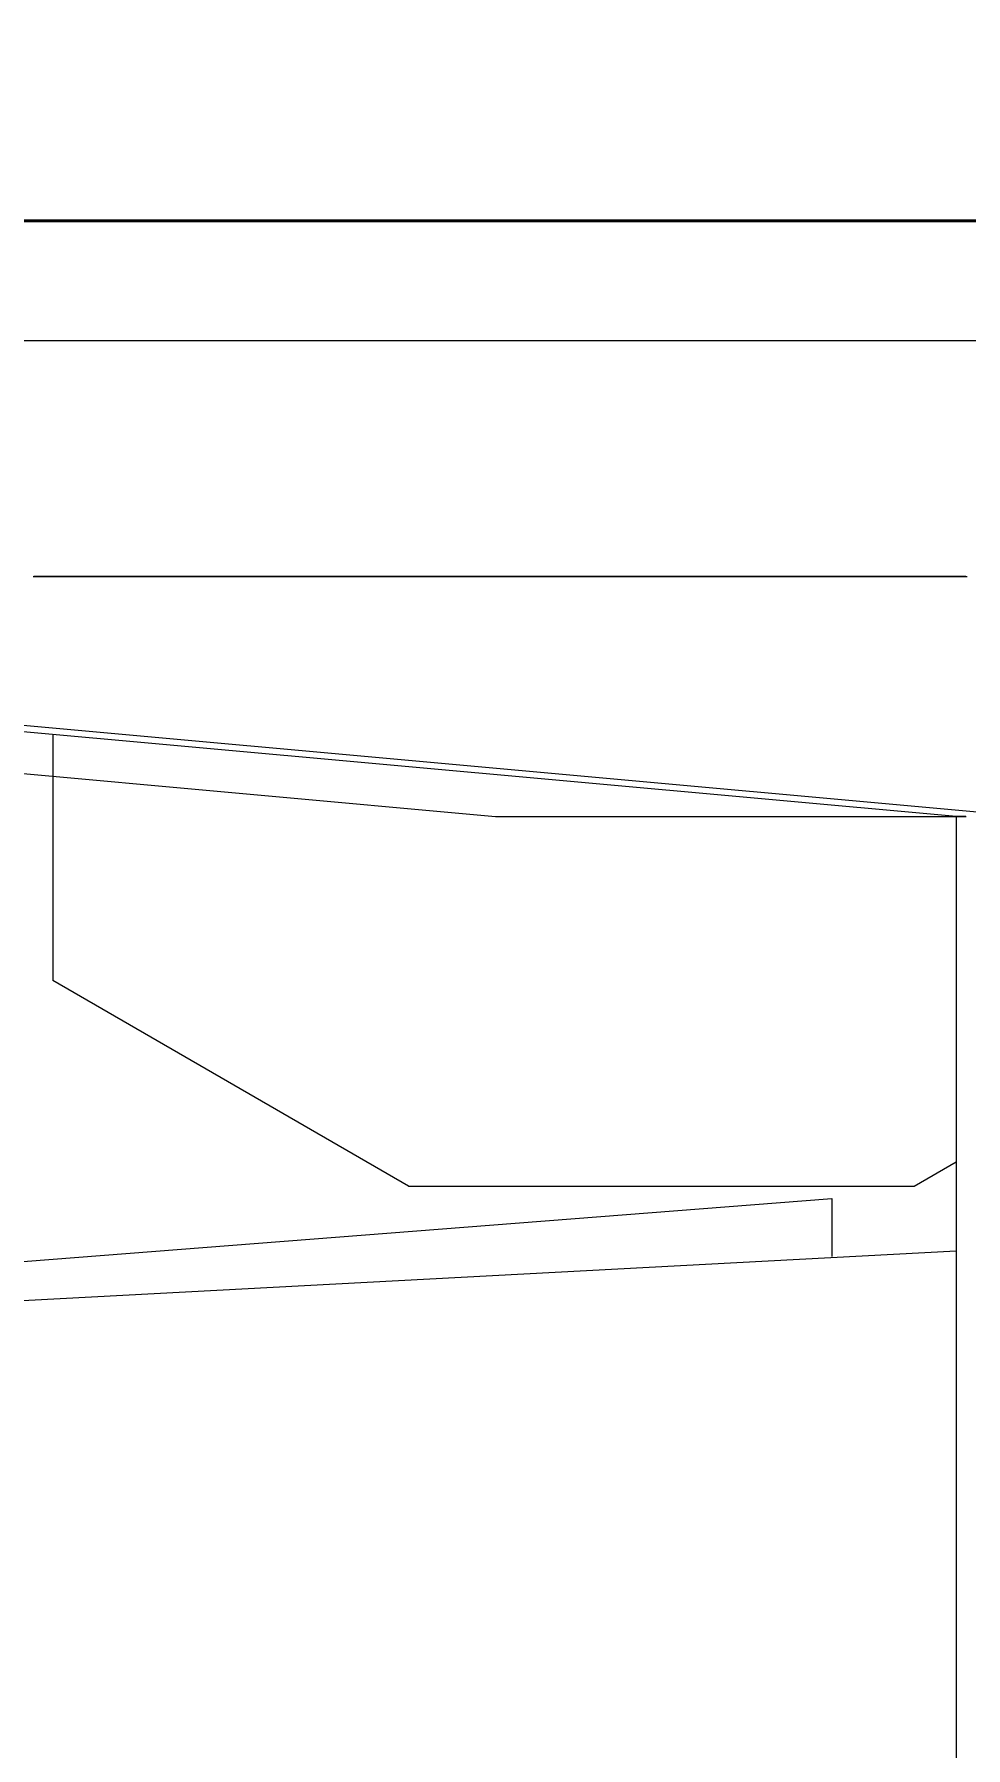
# Model space of a CAD drawing. Extents: x 65572 to 72871, y 30718 to 33858.
# Drawn here: x 65972.28 to 65976.16, y 30871.18 to 30878.32 of the extents above; entities that cross this region are included whole.
import ezdxf

# ---------------------------------------------------------------- set-up
doc = ezdxf.new("R2010")
doc.units = 0
doc.header["$LTSCALE"] = 0.5
doc.header["$MEASUREMENT"] = 0
doc.layers.get('0').update_dxf_attribs({"color": 20, "linetype": 'CONTINUOUS'})
doc.layers.get('DEFPOINTS').update_dxf_attribs({"linetype": 'CONTINUOUS', "lineweight": 5})
for name, color, linetype, lineweight in [('Annotations', 40, 'CONTINUOUS', 5), ('Framing', 142, 'CONTINUOUS', 13), ('Layout', 154, 'CONTINUOUS', 5), ('Structure', 7, 'CONTINUOUS', 40)]:
    doc.layers.add(name, color=color, linetype=linetype, lineweight=lineweight)
doc.styles.get("Standard").update_dxf_attribs({"font": 'arial.ttf'})
doc.dimstyles.new('ARCH', dxfattribs={"dimscale": 96, "dimtxt": 0.0625, "dimasz": 0.0625, "dimexe": 0.04, "dimexo": 0.09375, "dimgap": 0.03125, "dimtad": 1, "dimdec": 0, "dimrnd": 0.0625, "dimzin": 3, "dimdsep": 46, "dimlunit": 4, "dimtxsty": 'Standard', "dimblk1": 'ARCHTICK', "dimblk2": 'ARCHTICK', "dimsah": 1, "dimcen": 0, "dimdle": 0.03125, "dimclrd": 256, "dimclre": 256, "dimclrt": 256, "dimazin": 0, "dimtfac": 1, "dimtdec": 0, "dimtmove": 2, "dimatfit": 3, "dimldrblk": 'OBLIQUE', "dimfxl": 0.3, "dimfxlon": 1, "dimfrac": 2, "dimarcsym": 0})

# ---------------------------------------------------------------- blocks, each defined once
blk = doc.blocks.new('_ArchTick')
at = {"const_width": 0.15}
blk.add_lwpolyline([(-0.5, -0.5), (0.5, 0.5)], dxfattribs=at)
blk = doc.blocks.new('*D97')
at = {"layer": 'Annotations', "linetype": 'ByBlock', "lineweight": -2}
for p, q in [((65950.06, 30883.1561), (65950.06, 30903.2759)), ((66009.018, 30884.4215), (66009.018, 30903.2759)), ((66012.018, 30899.4359), (65947.06, 30899.4359))]:
    blk.add_line(p, q, dxfattribs=at)
at = {"layer": 'DEFPOINTS', "color": 0}
for p in [(65950.06, 30899.4359), (66009.018, 30875.4215), (65950.06, 30874.1561)]:
    blk.add_point(p, dxfattribs=at)
at = {"layer": 'Annotations', "lineweight": -2, "xscale": 6, "yscale": 6, "zscale": 6, "rotation": 180}
blk.add_blockref('_ArchTick', (65950.06, 30899.4359), dxfattribs=at)
at = {"layer": 'Annotations', "lineweight": -2, "xscale": 6, "yscale": 6, "zscale": 6}
blk.add_blockref('_ArchTick', (66009.018, 30899.4359), dxfattribs=at)
at = {"layer": 'Annotations', "insert": (65979.539, 30893.4239), "char_height": 6, "attachment_point": 5, "rotation": 180}
blk.add_mtext('4\'-11"', dxfattribs=at)
blk = doc.blocks.new('_Oblique')
at = {"lineweight": -2}
blk.add_line((-0.5, -0.5), (0.5, 0.5), dxfattribs=at)

msp = doc.modelspace()

# ---------------------------------------------------------------- linework, layer by layer
at = {"layer": 'Framing'}
for p, q in [((66167.053202, 30877.046502), (65921.122504, 30877.046502)), ((66520.622504, 30877.046502), (65921.199345, 30877.046502))]:
    msp.add_line(p, q, dxfattribs=at)
at = {"layer": 'Layout', "linetype": 'ByBlock'}
for p, q in [((65963.19711, 30876.064768), (65974.197164, 30875.064763)), ((65976.116593, 30875.064763), (65965.116539, 30876.064768)), ((65965.425076, 30876.064768), (65976.42513, 30875.064763)), ((65972.352877, 30875.406919), (65972.352877, 30874.381554)), ((65976.116593, 30875.064763), (65976.116593, 30850.037081)), ((65973.834624, 30873.525434), (65972.352877, 30874.381554)), ((65975.941996, 30873.525434), (65976.116593, 30873.626176)), ((65973.834624, 30873.525434), (65975.941996, 30873.525434)), ((65969.152306, 30872.972249), (65975.599548, 30873.472749)), ((65975.599548, 30873.472749), (65975.599548, 30873.23128)), ((65969.310359, 30872.893222), (65976.116593, 30873.255125))]:
    msp.add_line(p, q, dxfattribs=at)
for points in [[(65972.270647, 30876.064768), (65972.276471, 30876.064768), (65972.282295, 30876.064768), (65972.288119, 30876.064768), (65972.293943, 30876.064768), (65972.299767, 30876.064768), (65972.305591, 30876.064768), (65972.311415, 30876.064768), (65972.317239, 30876.064768), (65972.323063, 30876.064768), (65972.328887, 30876.064768), (65972.334711, 30876.064768), (65972.340535, 30876.064768), (65972.346359, 30876.064768), (65972.352183, 30876.064768), (65972.358007, 30876.064768), (65972.363831, 30876.064768), (65972.369655, 30876.064768), (65972.375479, 30876.064768), (65972.381303, 30876.064768), (65972.387127, 30876.064768), (65972.392951, 30876.064768), (65972.398776, 30876.064768), (65972.4046, 30876.064768), (65972.410424, 30876.064768), (65972.416248, 30876.064768), (65972.422072, 30876.064768), (65972.427896, 30876.064768), (65972.43372, 30876.064768), (65972.439544, 30876.064768), (65972.445368, 30876.064768), (65972.451192, 30876.064768), (65972.457016, 30876.064768), (65972.46284, 30876.064768), (65972.468664, 30876.064768), (65972.474488, 30876.064768), (65972.480312, 30876.064768), (65972.486136, 30876.064768), (65972.49196, 30876.064768), (65972.497784, 30876.064768), (65972.503608, 30876.064768), (65972.509432, 30876.064768), (65972.515256, 30876.064768), (65972.52108, 30876.064768), (65972.526904, 30876.064768), (65972.533036, 30876.064768), (65972.539167, 30876.064768), (65972.545299, 30876.064768), (65972.55143, 30876.064768), (65972.557562, 30876.064768), (65972.563693, 30876.064768), (65972.569825, 30876.064768), (65972.575956, 30876.064768), (65972.582088, 30876.064768), (65972.588219, 30876.064768), (65972.594351, 30876.064768), (65972.600482, 30876.064768), (65972.606614, 30876.064768), (65972.612745, 30876.064768), (65972.618877, 30876.064768), (65972.625008, 30876.064768), (65972.63114, 30876.064768), (65972.637271, 30876.064768), (65972.643403, 30876.064768), (65972.649534, 30876.064768), (65972.655666, 30876.064768), (65972.661797, 30876.064768), (65972.667929, 30876.064768), (65972.67406, 30876.064768), (65972.680192, 30876.064768), (65972.686323, 30876.064768), (65972.692454, 30876.064768), (65972.698586, 30876.064768), (65972.704717, 30876.064768), (65972.710849, 30876.064768), (65972.71698, 30876.064768), (65972.723112, 30876.064768), (65972.729243, 30876.064768), (65972.735375, 30876.064768), (65972.741506, 30876.064768), (65972.747638, 30876.064768), (65972.753769, 30876.064768), (65972.759901, 30876.064768), (65972.766032, 30876.064768), (65972.772164, 30876.064768), (65972.778295, 30876.064768), (65972.784427, 30876.064768), (65972.790558, 30876.064768), (65972.79669, 30876.064768), (65972.802821, 30876.064768), (65972.808953, 30876.064768), (65972.815084, 30876.064768), (65972.821216, 30876.064768), (65972.827347, 30876.064768), (65972.833479, 30876.064768), (65972.83961, 30876.064768), (65972.845742, 30876.064768), (65972.851873, 30876.064768), (65972.858005, 30876.064768), (65972.864136, 30876.064768), (65972.870268, 30876.064768), (65972.876399, 30876.064768), (65972.882531, 30876.064768), (65972.888662, 30876.064768), (65972.894794, 30876.064768), (65972.900925, 30876.064768), (65972.907057, 30876.064768), (65972.913188, 30876.064768), (65972.91932, 30876.064768), (65972.925451, 30876.064768), (65972.931583, 30876.064768), (65972.937714, 30876.064768), (65972.943846, 30876.064768), (65972.949977, 30876.064768), (65972.956109, 30876.064768), (65972.96224, 30876.064768), (65972.968372, 30876.064768), (65972.974503, 30876.064768), (65972.980635, 30876.064768), (65972.986766, 30876.064768), (65972.992898, 30876.064768), (65972.999029, 30876.064768), (65973.005161, 30876.064768), (65973.011292, 30876.064768), (65973.017424, 30876.064768), (65973.023555, 30876.064768), (65973.029686, 30876.064768), (65973.035818, 30876.064768), (65973.041949, 30876.064768), (65973.048081, 30876.064768), (65973.054212, 30876.064768), (65973.060344, 30876.064768), (65973.066475, 30876.064768), (65973.072607, 30876.064768), (65973.078738, 30876.064768), (65973.08487, 30876.064768), (65973.091001, 30876.064768), (65973.097133, 30876.064768), (65973.103264, 30876.064768), (65973.109396, 30876.064768), (65973.115527, 30876.064768), (65973.121659, 30876.064768), (65973.12779, 30876.064768), (65973.133922, 30876.064768), (65973.140053, 30876.064768), (65973.146185, 30876.064768), (65973.152316, 30876.064768), (65973.158448, 30876.064768), (65973.164579, 30876.064768), (65973.170711, 30876.064768), (65973.176842, 30876.064768), (65973.182974, 30876.064768), (65973.189105, 30876.064768), (65973.195237, 30876.064768), (65973.201368, 30876.064768), (65973.2075, 30876.064768), (65973.213631, 30876.064768), (65973.219763, 30876.064768), (65973.225894, 30876.064768), (65973.232026, 30876.064768), (65973.238157, 30876.064768), (65973.244289, 30876.064768), (65973.25042, 30876.064768), (65973.256552, 30876.064768), (65973.262683, 30876.064768), (65973.268815, 30876.064768), (65973.274946, 30876.064768), (65973.281078, 30876.064768), (65973.287209, 30876.064768), (65973.293341, 30876.064768), (65973.299472, 30876.064768), (65973.305604, 30876.064768), (65973.311735, 30876.064768), (65973.317867, 30876.064768), (65973.323998, 30876.064768), (65973.33013, 30876.064768), (65973.336261, 30876.064768), (65973.342393, 30876.064768), (65973.348524, 30876.064768), (65973.354656, 30876.064768), (65973.360787, 30876.064768), (65973.366919, 30876.064768), (65973.37305, 30876.064768), (65973.379181, 30876.064768), (65973.385313, 30876.064768), (65973.391444, 30876.064768), (65973.397576, 30876.064768), (65973.403707, 30876.064768), (65973.409839, 30876.064768), (65973.41597, 30876.064768), (65973.422102, 30876.064768), (65973.428233, 30876.064768), (65973.434365, 30876.064768), (65973.440496, 30876.064768), (65973.446628, 30876.064768), (65973.452759, 30876.064768), (65973.458891, 30876.064768), (65973.465022, 30876.064768), (65973.471154, 30876.064768), (65973.477285, 30876.064768), (65973.483417, 30876.064768), (65973.489548, 30876.064768), (65973.49568, 30876.064768), (65973.501811, 30876.064768), (65973.507943, 30876.064768), (65973.514074, 30876.064768), (65973.520206, 30876.064768), (65973.526337, 30876.064768), (65973.532469, 30876.064768), (65973.5386, 30876.064768), (65973.544732, 30876.064768), (65973.550863, 30876.064768), (65973.556995, 30876.064768), (65973.563126, 30876.064768), (65973.569258, 30876.064768), (65973.575389, 30876.064768), (65973.581521, 30876.064768), (65973.587652, 30876.064768), (65973.593784, 30876.064768), (65973.599915, 30876.064768), (65973.606047, 30876.064768), (65973.612178, 30876.064768), (65973.61831, 30876.064768), (65973.624441, 30876.064768), (65973.630573, 30876.064768), (65973.636704, 30876.064768), (65973.642836, 30876.064768), (65973.648967, 30876.064768), (65973.655099, 30876.064768), (65973.66123, 30876.064768), (65973.667362, 30876.064768), (65973.673493, 30876.064768), (65973.679625, 30876.064768), (65973.685756, 30876.064768), (65973.691888, 30876.064768), (65973.698019, 30876.064768), (65973.704151, 30876.064768), (65973.710282, 30876.064768), (65973.716413, 30876.064768), (65973.722545, 30876.064768), (65973.728676, 30876.064768), (65973.734808, 30876.064768), (65973.740939, 30876.064768), (65973.747071, 30876.064768), (65973.753202, 30876.064768), (65973.759334, 30876.064768), (65973.765465, 30876.064768), (65973.771597, 30876.064768), (65973.777728, 30876.064768), (65973.78386, 30876.064768), (65973.789991, 30876.064768), (65973.796123, 30876.064768), (65973.802254, 30876.064768), (65973.808386, 30876.064768), (65973.814517, 30876.064768), (65973.820649, 30876.064768), (65973.82678, 30876.064768), (65973.832912, 30876.064768), (65973.839043, 30876.064768), (65973.845175, 30876.064768), (65973.851306, 30876.064768), (65973.857438, 30876.064768), (65973.863569, 30876.064768), (65973.869701, 30876.064768), (65973.875832, 30876.064768), (65973.881964, 30876.064768), (65973.888095, 30876.064768), (65973.894227, 30876.064768), (65973.900358, 30876.064768), (65973.90649, 30876.064768), (65973.912621, 30876.064768), (65973.918753, 30876.064768), (65973.924884, 30876.064768), (65973.931016, 30876.064768), (65973.937147, 30876.064768), (65973.943279, 30876.064768), (65973.94941, 30876.064768), (65973.955542, 30876.064768), (65973.961673, 30876.064768), (65973.967805, 30876.064768), (65973.973936, 30876.064768), (65973.980068, 30876.064768), (65973.986199, 30876.064768), (65973.992331, 30876.064768), (65973.998462, 30876.064768), (65974.004594, 30876.064768), (65974.010725, 30876.064768), (65974.016857, 30876.064768), (65974.022988, 30876.064768), (65974.02912, 30876.064768), (65974.035251, 30876.064768), (65974.041383, 30876.064768), (65974.047514, 30876.064768), (65974.053645, 30876.064768), (65974.059777, 30876.064768), (65974.065908, 30876.064768), (65974.07204, 30876.064768), (65974.078171, 30876.064768), (65974.084303, 30876.064768), (65974.090434, 30876.064768), (65974.096566, 30876.064768), (65974.102697, 30876.064768), (65974.108829, 30876.064768), (65974.11496, 30876.064768), (65974.121092, 30876.064768), (65974.127223, 30876.064768), (65974.133355, 30876.064768), (65974.139486, 30876.064768), (65974.145618, 30876.064768), (65974.151749, 30876.064768), (65974.157881, 30876.064768), (65974.164012, 30876.064768), (65974.170144, 30876.064768), (65974.176275, 30876.064768), (65974.182407, 30876.064768), (65974.188538, 30876.064768), (65974.19467, 30876.064768), (65974.200801, 30876.064768), (65974.206933, 30876.064768), (65974.213064, 30876.064768), (65974.219196, 30876.064768), (65974.225327, 30876.064768), (65974.231459, 30876.064768), (65974.23759, 30876.064768), (65974.243722, 30876.064768), (65974.249853, 30876.064768), (65974.255985, 30876.064768), (65974.262116, 30876.064768), (65974.268248, 30876.064768), (65974.274379, 30876.064768), (65974.280511, 30876.064768), (65974.286642, 30876.064768), (65974.292774, 30876.064768), (65974.298905, 30876.064768), (65974.305037, 30876.064768), (65974.311168, 30876.064768), (65974.3173, 30876.064768), (65974.323431, 30876.064768), (65974.329563, 30876.064768), (65974.335694, 30876.064768), (65974.341826, 30876.064768), (65974.347957, 30876.064768), (65974.354089, 30876.064768), (65974.36022, 30876.064768), (65974.366352, 30876.064768), (65974.372483, 30876.064768), (65974.378615, 30876.064768), (65974.384746, 30876.064768), (65974.390877, 30876.064768), (65974.397009, 30876.064768), (65974.40314, 30876.064768), (65974.409272, 30876.064768), (65974.415403, 30876.064768), (65974.421535, 30876.064768), (65974.427666, 30876.064768), (65974.433798, 30876.064768), (65974.439929, 30876.064768), (65974.446061, 30876.064768), (65974.452192, 30876.064768), (65974.458324, 30876.064768), (65974.464455, 30876.064768), (65974.470587, 30876.064768), (65974.476718, 30876.064768), (65974.48285, 30876.064768), (65974.488981, 30876.064768), (65974.495113, 30876.064768), (65974.501244, 30876.064768), (65974.507376, 30876.064768), (65974.513507, 30876.064768), (65974.519639, 30876.064768), (65974.52577, 30876.064768), (65974.531902, 30876.064768), (65974.538033, 30876.064768), (65974.544165, 30876.064768), (65974.550296, 30876.064768), (65974.556428, 30876.064768), (65974.562559, 30876.064768), (65974.568691, 30876.064768), (65974.574822, 30876.064768), (65974.580954, 30876.064768), (65974.587085, 30876.064768), (65974.593217, 30876.064768), (65974.599348, 30876.064768), (65974.60548, 30876.064768), (65974.611611, 30876.064768), (65974.617743, 30876.064768), (65974.623874, 30876.064768), (65974.630006, 30876.064768), (65974.636137, 30876.064768), (65974.642269, 30876.064768), (65974.6484, 30876.064768), (65974.654532, 30876.064768), (65974.660663, 30876.064768), (65974.666795, 30876.064768), (65974.672926, 30876.064768), (65974.679058, 30876.064768), (65974.685189, 30876.064768), (65974.691321, 30876.064768), (65974.697452, 30876.064768), (65974.703584, 30876.064768), (65974.709715, 30876.064768), (65974.715847, 30876.064768), (65974.721978, 30876.064768), (65974.728109, 30876.064768), (65974.734241, 30876.064768), (65974.740372, 30876.064768), (65974.746504, 30876.064768), (65974.752635, 30876.064768), (65974.758767, 30876.064768), (65974.764898, 30876.064768), (65974.77103, 30876.064768), (65974.777161, 30876.064768), (65974.783293, 30876.064768), (65974.789424, 30876.064768), (65974.795556, 30876.064768), (65974.801687, 30876.064768), (65974.807819, 30876.064768), (65974.81395, 30876.064768), (65974.820082, 30876.064768), (65974.826213, 30876.064768), (65974.832345, 30876.064768), (65974.838476, 30876.064768), (65974.844608, 30876.064768), (65974.850739, 30876.064768), (65974.856871, 30876.064768), (65974.863002, 30876.064768), (65974.869134, 30876.064768), (65974.875265, 30876.064768), (65974.881397, 30876.064768), (65974.887528, 30876.064768), (65974.89366, 30876.064768), (65974.899791, 30876.064768), (65974.905923, 30876.064768), (65974.912054, 30876.064768), (65974.918186, 30876.064768), (65974.924317, 30876.064768), (65974.930449, 30876.064768), (65974.93658, 30876.064768), (65974.942712, 30876.064768), (65974.948843, 30876.064768), (65974.954975, 30876.064768), (65974.961106, 30876.064768), (65974.967238, 30876.064768), (65974.973369, 30876.064768), (65974.979501, 30876.064768), (65974.985632, 30876.064768), (65974.991764, 30876.064768), (65974.997895, 30876.064768), (65975.004027, 30876.064768), (65975.010158, 30876.064768), (65975.01629, 30876.064768), (65975.022421, 30876.064768), (65975.028553, 30876.064768), (65975.034684, 30876.064768), (65975.040816, 30876.064768), (65975.046947, 30876.064768), (65975.053079, 30876.064768), (65975.05921, 30876.064768), (65975.065341, 30876.064768), (65975.071473, 30876.064768), (65975.077604, 30876.064768), (65975.083736, 30876.064768), (65975.089867, 30876.064768), (65975.095999, 30876.064768), (65975.10213, 30876.064768), (65975.108262, 30876.064768), (65975.114393, 30876.064768), (65975.120525, 30876.064768), (65975.126656, 30876.064768), (65975.132788, 30876.064768), (65975.138919, 30876.064768), (65975.145051, 30876.064768), (65975.151182, 30876.064768), (65975.157314, 30876.064768), (65975.163445, 30876.064768), (65975.169577, 30876.064768), (65975.175708, 30876.064768), (65975.18184, 30876.064768), (65975.187971, 30876.064768), (65975.194103, 30876.064768), (65975.200234, 30876.064768), (65975.206366, 30876.064768), (65975.212497, 30876.064768), (65975.218629, 30876.064768), (65975.22476, 30876.064768), (65975.230892, 30876.064768), (65975.237023, 30876.064768), (65975.243155, 30876.064768), (65975.249286, 30876.064768), (65975.255418, 30876.064768), (65975.261549, 30876.064768), (65975.267681, 30876.064768), (65975.273812, 30876.064768), (65975.279944, 30876.064768), (65975.286075, 30876.064768), (65975.292207, 30876.064768), (65975.298338, 30876.064768), (65975.30447, 30876.064768), (65975.310601, 30876.064768), (65975.316733, 30876.064768), (65975.322864, 30876.064768), (65975.328996, 30876.064768), (65975.335127, 30876.064768), (65975.341259, 30876.064768), (65975.34739, 30876.064768), (65975.353522, 30876.064768), (65975.359653, 30876.064768), (65975.365785, 30876.064768), (65975.371916, 30876.064768), (65975.378048, 30876.064768), (65975.384179, 30876.064768), (65975.390311, 30876.064768), (65975.396442, 30876.064768), (65975.402574, 30876.064768), (65975.408705, 30876.064768), (65975.414836, 30876.064768), (65975.420968, 30876.064768), (65975.427099, 30876.064768), (65975.433231, 30876.064768), (65975.439362, 30876.064768), (65975.445494, 30876.064768), (65975.451625, 30876.064768), (65975.457757, 30876.064768), (65975.463888, 30876.064768), (65975.47002, 30876.064768), (65975.476151, 30876.064768), (65975.482283, 30876.064768), (65975.488414, 30876.064768), (65975.494546, 30876.064768), (65975.500677, 30876.064768), (65975.506809, 30876.064768), (65975.51294, 30876.064768), (65975.519072, 30876.064768), (65975.525203, 30876.064768), (65975.531335, 30876.064768), (65975.537466, 30876.064768), (65975.543598, 30876.064768), (65975.549729, 30876.064768), (65975.555861, 30876.064768), (65975.561992, 30876.064768), (65975.568124, 30876.064768), (65975.574255, 30876.064768), (65975.580387, 30876.064768), (65975.586518, 30876.064768), (65975.59265, 30876.064768), (65975.598781, 30876.064768), (65975.604913, 30876.064768), (65975.611044, 30876.064768), (65975.617176, 30876.064768), (65975.623307, 30876.064768), (65975.629439, 30876.064768), (65975.63557, 30876.064768), (65975.641702, 30876.064768), (65975.647833, 30876.064768), (65975.653965, 30876.064768), (65975.660096, 30876.064768), (65975.666228, 30876.064768), (65975.672359, 30876.064768), (65975.678491, 30876.064768), (65975.684622, 30876.064768), (65975.690754, 30876.064768), (65975.696885, 30876.064768), (65975.703017, 30876.064768), (65975.709148, 30876.064768), (65975.71528, 30876.064768), (65975.721411, 30876.064768), (65975.727543, 30876.064768), (65975.733674, 30876.064768), (65975.739806, 30876.064768), (65975.745937, 30876.064768), (65975.752068, 30876.064768), (65975.7582, 30876.064768), (65975.764331, 30876.064768), (65975.770463, 30876.064768), (65975.776594, 30876.064768), (65975.782726, 30876.064768), (65975.788857, 30876.064768), (65975.794989, 30876.064768), (65975.80112, 30876.064768), (65975.807252, 30876.064768), (65975.813383, 30876.064768), (65975.819515, 30876.064768), (65975.825646, 30876.064768), (65975.831778, 30876.064768), (65975.837909, 30876.064768), (65975.844041, 30876.064768), (65975.850172, 30876.064768), (65975.856304, 30876.064768), (65975.862435, 30876.064768), (65975.868567, 30876.064768), (65975.874698, 30876.064768), (65975.88083, 30876.064768), (65975.886961, 30876.064768), (65975.893093, 30876.064768), (65975.899224, 30876.064768), (65975.905356, 30876.064768), (65975.911487, 30876.064768), (65975.917619, 30876.064768), (65975.92375, 30876.064768), (65975.929882, 30876.064768), (65975.936013, 30876.064768), (65975.942145, 30876.064768), (65975.948276, 30876.064768), (65975.954408, 30876.064768), (65975.960539, 30876.064768), (65975.966671, 30876.064768), (65975.972802, 30876.064768), (65975.978934, 30876.064768), (65975.985065, 30876.064768), (65975.991197, 30876.064768), (65975.997328, 30876.064768), (65976.00346, 30876.064768), (65976.009591, 30876.064768), (65976.015723, 30876.064768), (65976.021854, 30876.064768), (65976.027986, 30876.064768), (65976.034117, 30876.064768), (65976.040249, 30876.064768), (65976.04638, 30876.064768), (65976.052512, 30876.064768), (65976.058643, 30876.064768), (65976.064775, 30876.064768), (65976.070906, 30876.064768), (65976.077038, 30876.064768), (65976.083169, 30876.064768), (65976.0893, 30876.064768), (65976.095432, 30876.064768), (65976.101563, 30876.064768), (65976.107695, 30876.064768), (65976.113826, 30876.064768), (65976.119958, 30876.064768), (65976.126089, 30876.064768), (65976.132221, 30876.064768), (65976.138352, 30876.064768), (65976.144484, 30876.064768), (65976.150615, 30876.064768), (65976.156747, 30876.064768), (65976.162878, 30876.064768)], [(65974.197164, 30875.064763), (65974.197855, 30875.064763), (65974.198546, 30875.064763), (65974.199237, 30875.064763), (65974.199928, 30875.064763), (65974.200618, 30875.064763), (65974.201309, 30875.064763), (65974.202, 30875.064763), (65974.202691, 30875.064763), (65974.203382, 30875.064763), (65974.204073, 30875.064763), (65974.204764, 30875.064763), (65974.205455, 30875.064763), (65974.206146, 30875.064763), (65974.206837, 30875.064763), (65974.207528, 30875.064763), (65974.208219, 30875.064763), (65974.20891, 30875.064763), (65974.209601, 30875.064763), (65974.210292, 30875.064763), (65974.210983, 30875.064763), (65974.211674, 30875.064763), (65974.212365, 30875.064763), (65974.213056, 30875.064763), (65974.213747, 30875.064763), (65974.214438, 30875.064763), (65974.215129, 30875.064763), (65974.21582, 30875.064763), (65974.216511, 30875.064763), (65974.217202, 30875.064763), (65974.217893, 30875.064763), (65974.218584, 30875.064763), (65974.219275, 30875.064763), (65974.219966, 30875.064763), (65974.220657, 30875.064763), (65974.221347, 30875.064763), (65974.222038, 30875.064763), (65974.223692, 30875.064763), (65974.22573, 30875.064763), (65974.227768, 30875.064763), (65974.229807, 30875.064763), (65974.231845, 30875.064763), (65974.233883, 30875.064763), (65974.235921, 30875.064763), (65974.23796, 30875.064763), (65974.239998, 30875.064763), (65974.242036, 30875.064763), (65974.244074, 30875.064763), (65974.246113, 30875.064763), (65974.248151, 30875.064763), (65974.250189, 30875.064763), (65974.252227, 30875.064763), (65974.254266, 30875.064763), (65974.256304, 30875.064763), (65974.258342, 30875.064763), (65974.26038, 30875.064763), (65974.262419, 30875.064763), (65974.264457, 30875.064763), (65974.266495, 30875.064763), (65974.268533, 30875.064763), (65974.270572, 30875.064763), (65974.27261, 30875.064763), (65974.274648, 30875.064763), (65974.276686, 30875.064763), (65974.278725, 30875.064763), (65974.280763, 30875.064763), (65974.282801, 30875.064763), (65974.284839, 30875.064763), (65974.286878, 30875.064763), (65974.288916, 30875.064763), (65974.290954, 30875.064763), (65974.292992, 30875.064763), (65974.295031, 30875.064763), (65974.297602, 30875.064763), (65974.300886, 30875.064763), (65974.304169, 30875.064763), (65974.307452, 30875.064763), (65974.310736, 30875.064763), (65974.314019, 30875.064763), (65974.317302, 30875.064763), (65974.320586, 30875.064763), (65974.323869, 30875.064763), (65974.327152, 30875.064763), (65974.330436, 30875.064763), (65974.333719, 30875.064763), (65974.337002, 30875.064763), (65974.340286, 30875.064763), (65974.343569, 30875.064763), (65974.346852, 30875.064763), (65974.350136, 30875.064763), (65974.353419, 30875.064763), (65974.356702, 30875.064763), (65974.359986, 30875.064763), (65974.363269, 30875.064763), (65974.366552, 30875.064763), (65974.369836, 30875.064763), (65974.373119, 30875.064763), (65974.376402, 30875.064763), (65974.379686, 30875.064763), (65974.382969, 30875.064763), (65974.386252, 30875.064763), (65974.389536, 30875.064763), (65974.392819, 30875.064763), (65974.396102, 30875.064763), (65974.399386, 30875.064763), (65974.402669, 30875.064763), (65974.405952, 30875.064763), (65974.409236, 30875.064763), (65974.412519, 30875.064763), (65974.415957, 30875.064763), (65974.42032, 30875.064763), (65974.424684, 30875.064763), (65974.429048, 30875.064763), (65974.433412, 30875.064763), (65974.437775, 30875.064763), (65974.442139, 30875.064763), (65974.446503, 30875.064763), (65974.450867, 30875.064763), (65974.455231, 30875.064763), (65974.459594, 30875.064763), (65974.463958, 30875.064763), (65974.468322, 30875.064763), (65974.472686, 30875.064763), (65974.477049, 30875.064763), (65974.481413, 30875.064763), (65974.485777, 30875.064763), (65974.490141, 30875.064763), (65974.494504, 30875.064763), (65974.498868, 30875.064763), (65974.503232, 30875.064763), (65974.507596, 30875.064763), (65974.51196, 30875.064763), (65974.516323, 30875.064763), (65974.520687, 30875.064763), (65974.525051, 30875.064763), (65974.529415, 30875.064763), (65974.533778, 30875.064763), (65974.538142, 30875.064763), (65974.542506, 30875.064763), (65974.54687, 30875.064763), (65974.551233, 30875.064763), (65974.555597, 30875.064763), (65974.559961, 30875.064763), (65974.564325, 30875.064763), (65974.568689, 30875.064763), (65974.573052, 30875.064763), (65974.578155, 30875.064763), (65974.58338, 30875.064763), (65974.588605, 30875.064763), (65974.593831, 30875.064763), (65974.599056, 30875.064763), (65974.604282, 30875.064763), (65974.609507, 30875.064763), (65974.614732, 30875.064763), (65974.619958, 30875.064763), (65974.625183, 30875.064763), (65974.630408, 30875.064763), (65974.635634, 30875.064763), (65974.640859, 30875.064763), (65974.646085, 30875.064763), (65974.65131, 30875.064763), (65974.656535, 30875.064763), (65974.661761, 30875.064763), (65974.666986, 30875.064763), (65974.672212, 30875.064763), (65974.677437, 30875.064763), (65974.682662, 30875.064763), (65974.687888, 30875.064763), (65974.693113, 30875.064763), (65974.698339, 30875.064763), (65974.703564, 30875.064763), (65974.708789, 30875.064763), (65974.714015, 30875.064763), (65974.71924, 30875.064763), (65974.724466, 30875.064763), (65974.729691, 30875.064763), (65974.734916, 30875.064763), (65974.740142, 30875.064763), (65974.745367, 30875.064763), (65974.750592, 30875.064763), (65974.755818, 30875.064763), (65974.761043, 30875.064763), (65974.766611, 30875.064763), (65974.772436, 30875.064763), (65974.778261, 30875.064763), (65974.784086, 30875.064763), (65974.789911, 30875.064763), (65974.795736, 30875.064763), (65974.801561, 30875.064763), (65974.807386, 30875.064763), (65974.813211, 30875.064763), (65974.819036, 30875.064763), (65974.824861, 30875.064763), (65974.830686, 30875.064763), (65974.836511, 30875.064763), (65974.842336, 30875.064763), (65974.848161, 30875.064763), (65974.853986, 30875.064763), (65974.859811, 30875.064763), (65974.865636, 30875.064763), (65974.871461, 30875.064763), (65974.877286, 30875.064763), (65974.883111, 30875.064763), (65974.888936, 30875.064763), (65974.894761, 30875.064763), (65974.900586, 30875.064763), (65974.906411, 30875.064763), (65974.912236, 30875.064763), (65974.918061, 30875.064763), (65974.923886, 30875.064763), (65974.929711, 30875.064763), (65974.935536, 30875.064763), (65974.941361, 30875.064763), (65974.947186, 30875.064763), (65974.953011, 30875.064763), (65974.958836, 30875.064763), (65974.964661, 30875.064763), (65974.970486, 30875.064763), (65974.976399, 30875.064763), (65974.982531, 30875.064763), (65974.988664, 30875.064763), (65974.994796, 30875.064763), (65975.000929, 30875.064763), (65975.007061, 30875.064763), (65975.013194, 30875.064763), (65975.019326, 30875.064763), (65975.025459, 30875.064763), (65975.031591, 30875.064763), (65975.037724, 30875.064763), (65975.043856, 30875.064763), (65975.049989, 30875.064763), (65975.056121, 30875.064763), (65975.062254, 30875.064763), (65975.068386, 30875.064763), (65975.074519, 30875.064763), (65975.080651, 30875.064763), (65975.086784, 30875.064763), (65975.092916, 30875.064763), (65975.099049, 30875.064763), (65975.105181, 30875.064763), (65975.111314, 30875.064763), (65975.117446, 30875.064763), (65975.123579, 30875.064763), (65975.129711, 30875.064763), (65975.135844, 30875.064763), (65975.141976, 30875.064763), (65975.148109, 30875.064763), (65975.154241, 30875.064763), (65975.160374, 30875.064763), (65975.166506, 30875.064763), (65975.172639, 30875.064763), (65975.178771, 30875.064763), (65975.184904, 30875.064763), (65975.191036, 30875.064763), (65975.197169, 30875.064763), (65975.203301, 30875.064763), (65975.209434, 30875.064763), (65975.215566, 30875.064763), (65975.221699, 30875.064763), (65975.227831, 30875.064763), (65975.233964, 30875.064763), (65975.240096, 30875.064763), (65975.246229, 30875.064763), (65975.252361, 30875.064763), (65975.258494, 30875.064763), (65975.264626, 30875.064763), (65975.270759, 30875.064763), (65975.276891, 30875.064763), (65975.283024, 30875.064763), (65975.289156, 30875.064763), (65975.295289, 30875.064763), (65975.301421, 30875.064763), (65975.307553, 30875.064763), (65975.313686, 30875.064763), (65975.319818, 30875.064763), (65975.325951, 30875.064763), (65975.332083, 30875.064763), (65975.338216, 30875.064763), (65975.344348, 30875.064763), (65975.350481, 30875.064763), (65975.356613, 30875.064763), (65975.362746, 30875.064763), (65975.368878, 30875.064763), (65975.375011, 30875.064763), (65975.381143, 30875.064763), (65975.387276, 30875.064763), (65975.393408, 30875.064763), (65975.399541, 30875.064763), (65975.405673, 30875.064763), (65975.411806, 30875.064763), (65975.417938, 30875.064763), (65975.423851, 30875.064763), (65975.429676, 30875.064763), (65975.435501, 30875.064763), (65975.441326, 30875.064763), (65975.447151, 30875.064763), (65975.452976, 30875.064763), (65975.458801, 30875.064763), (65975.464626, 30875.064763), (65975.470451, 30875.064763), (65975.476276, 30875.064763), (65975.482101, 30875.064763), (65975.487926, 30875.064763), (65975.493751, 30875.064763), (65975.499576, 30875.064763), (65975.505401, 30875.064763), (65975.511226, 30875.064763), (65975.517051, 30875.064763), (65975.522876, 30875.064763), (65975.528701, 30875.064763), (65975.534526, 30875.064763), (65975.540351, 30875.064763), (65975.546176, 30875.064763), (65975.552001, 30875.064763), (65975.557826, 30875.064763), (65975.563651, 30875.064763), (65975.569476, 30875.064763), (65975.575301, 30875.064763), (65975.581126, 30875.064763), (65975.586951, 30875.064763), (65975.592776, 30875.064763), (65975.598601, 30875.064763), (65975.604426, 30875.064763), (65975.610251, 30875.064763), (65975.616076, 30875.064763), (65975.621901, 30875.064763), (65975.627726, 30875.064763), (65975.633294, 30875.064763), (65975.638519, 30875.064763), (65975.643745, 30875.064763), (65975.64897, 30875.064763), (65975.654195, 30875.064763), (65975.659421, 30875.064763), (65975.664646, 30875.064763), (65975.669872, 30875.064763), (65975.675097, 30875.064763), (65975.680322, 30875.064763), (65975.685548, 30875.064763), (65975.690773, 30875.064763), (65975.695999, 30875.064763), (65975.701224, 30875.064763), (65975.706449, 30875.064763), (65975.711675, 30875.064763), (65975.7169, 30875.064763), (65975.722125, 30875.064763), (65975.727351, 30875.064763), (65975.732576, 30875.064763), (65975.737802, 30875.064763), (65975.743027, 30875.064763), (65975.748252, 30875.064763), (65975.753478, 30875.064763), (65975.758703, 30875.064763), (65975.763929, 30875.064763), (65975.769154, 30875.064763), (65975.774379, 30875.064763), (65975.779605, 30875.064763), (65975.78483, 30875.064763), (65975.790056, 30875.064763), (65975.795281, 30875.064763), (65975.800506, 30875.064763), (65975.805732, 30875.064763), (65975.810957, 30875.064763), (65975.816183, 30875.064763), (65975.821285, 30875.064763), (65975.825649, 30875.064763), (65975.830012, 30875.064763), (65975.834376, 30875.064763), (65975.83874, 30875.064763), (65975.843104, 30875.064763), (65975.847467, 30875.064763), (65975.851831, 30875.064763), (65975.856195, 30875.064763), (65975.860559, 30875.064763), (65975.864922, 30875.064763), (65975.869286, 30875.064763), (65975.87365, 30875.064763), (65975.878014, 30875.064763), (65975.882378, 30875.064763), (65975.886741, 30875.064763), (65975.891105, 30875.064763), (65975.895469, 30875.064763), (65975.899833, 30875.064763), (65975.904196, 30875.064763), (65975.90856, 30875.064763), (65975.912924, 30875.064763), (65975.917288, 30875.064763), (65975.921651, 30875.064763), (65975.926015, 30875.064763), (65975.930379, 30875.064763), (65975.934743, 30875.064763), (65975.939107, 30875.064763), (65975.94347, 30875.064763), (65975.947834, 30875.064763), (65975.952198, 30875.064763), (65975.956562, 30875.064763), (65975.960925, 30875.064763), (65975.965289, 30875.064763), (65975.969653, 30875.064763), (65975.974017, 30875.064763), (65975.97838, 30875.064763), (65975.981818, 30875.064763), (65975.985101, 30875.064763), (65975.988385, 30875.064763), (65975.991668, 30875.064763), (65975.994951, 30875.064763), (65975.998235, 30875.064763), (65976.001518, 30875.064763), (65976.004801, 30875.064763), (65976.008085, 30875.064763), (65976.011368, 30875.064763), (65976.014651, 30875.064763), (65976.017935, 30875.064763), (65976.021218, 30875.064763), (65976.024501, 30875.064763), (65976.027785, 30875.064763), (65976.031068, 30875.064763), (65976.034351, 30875.064763), (65976.037635, 30875.064763), (65976.040918, 30875.064763), (65976.044201, 30875.064763), (65976.047485, 30875.064763), (65976.050768, 30875.064763), (65976.054051, 30875.064763), (65976.057335, 30875.064763), (65976.060618, 30875.064763), (65976.063901, 30875.064763), (65976.067185, 30875.064763), (65976.070468, 30875.064763), (65976.073751, 30875.064763), (65976.077035, 30875.064763), (65976.080318, 30875.064763), (65976.083601, 30875.064763), (65976.086885, 30875.064763), (65976.090168, 30875.064763), (65976.093451, 30875.064763), (65976.096735, 30875.064763), (65976.099307, 30875.064763), (65976.101345, 30875.064763), (65976.103383, 30875.064763), (65976.105421, 30875.064763), (65976.10746, 30875.064763), (65976.109498, 30875.064763), (65976.111536, 30875.064763), (65976.113574, 30875.064763), (65976.115613, 30875.064763), (65976.117651, 30875.064763), (65976.119689, 30875.064763), (65976.121727, 30875.064763), (65976.123766, 30875.064763), (65976.125804, 30875.064763), (65976.127842, 30875.064763), (65976.12988, 30875.064763), (65976.131919, 30875.064763), (65976.133957, 30875.064763), (65976.135995, 30875.064763), (65976.138033, 30875.064763), (65976.140072, 30875.064763), (65976.14211, 30875.064763), (65976.144148, 30875.064763), (65976.146186, 30875.064763), (65976.148225, 30875.064763), (65976.150263, 30875.064763), (65976.152301, 30875.064763), (65976.154339, 30875.064763), (65976.156378, 30875.064763), (65976.158416, 30875.064763)]]:
    msp.add_lwpolyline(points, dxfattribs=at)
at = {"layer": 'Layout', "linetype": 'ByBlock', "flags": 128}
for points in [[(65976.15702, 30876.064768), (65976.150888, 30876.064768), (65976.144757, 30876.064768), (65976.138625, 30876.064768), (65976.132494, 30876.064768), (65976.126362, 30876.064768), (65976.120231, 30876.064768), (65976.114099, 30876.064768), (65976.107968, 30876.064768), (65976.101836, 30876.064768), (65976.095705, 30876.064768), (65976.089573, 30876.064768), (65976.083442, 30876.064768), (65976.07731, 30876.064768), (65976.071179, 30876.064768), (65976.065047, 30876.064768), (65976.058916, 30876.064768), (65976.052784, 30876.064768), (65976.046653, 30876.064768), (65976.040521, 30876.064768), (65976.03439, 30876.064768), (65976.028258, 30876.064768), (65976.022127, 30876.064768), (65976.015995, 30876.064768), (65976.009864, 30876.064768), (65976.003732, 30876.064768), (65975.997601, 30876.064768), (65975.991469, 30876.064768), (65975.985338, 30876.064768), (65975.979206, 30876.064768), (65975.973075, 30876.064768), (65975.966943, 30876.064768), (65975.960812, 30876.064768), (65975.954681, 30876.064768), (65975.948549, 30876.064768), (65975.942418, 30876.064768), (65975.936286, 30876.064768), (65975.930155, 30876.064768), (65975.924023, 30876.064768), (65975.917892, 30876.064768), (65975.91176, 30876.064768), (65975.905629, 30876.064768), (65975.899497, 30876.064768), (65975.893366, 30876.064768), (65975.887234, 30876.064768), (65975.881103, 30876.064768), (65975.874971, 30876.064768), (65975.86884, 30876.064768), (65975.862708, 30876.064768), (65975.856577, 30876.064768), (65975.850445, 30876.064768), (65975.844314, 30876.064768), (65975.838182, 30876.064768), (65975.832051, 30876.064768), (65975.825919, 30876.064768), (65975.819788, 30876.064768), (65975.813656, 30876.064768), (65975.807525, 30876.064768), (65975.801393, 30876.064768), (65975.795262, 30876.064768), (65975.78913, 30876.064768), (65975.782999, 30876.064768), (65975.776867, 30876.064768), (65975.770736, 30876.064768), (65975.764604, 30876.064768), (65975.758473, 30876.064768), (65975.752341, 30876.064768), (65975.74621, 30876.064768), (65975.740078, 30876.064768), (65975.733947, 30876.064768), (65975.727815, 30876.064768), (65975.721684, 30876.064768), (65975.715552, 30876.064768), (65975.709421, 30876.064768), (65975.703289, 30876.064768), (65975.697158, 30876.064768), (65975.691026, 30876.064768), (65975.684895, 30876.064768), (65975.678763, 30876.064768), (65975.672632, 30876.064768), (65975.6665, 30876.064768), (65975.660369, 30876.064768), (65975.654237, 30876.064768), (65975.648106, 30876.064768), (65975.641974, 30876.064768), (65975.635843, 30876.064768), (65975.629711, 30876.064768), (65975.62358, 30876.064768), (65975.617449, 30876.064768), (65975.611317, 30876.064768), (65975.605186, 30876.064768), (65975.599054, 30876.064768), (65975.592923, 30876.064768), (65975.586791, 30876.064768), (65975.58066, 30876.064768), (65975.574528, 30876.064768), (65975.568397, 30876.064768), (65975.562265, 30876.064768), (65975.556134, 30876.064768), (65975.550002, 30876.064768), (65975.543871, 30876.064768), (65975.537739, 30876.064768), (65975.531608, 30876.064768), (65975.525476, 30876.064768), (65975.519345, 30876.064768), (65975.513213, 30876.064768), (65975.507082, 30876.064768), (65975.50095, 30876.064768), (65975.494819, 30876.064768), (65975.488687, 30876.064768), (65975.482556, 30876.064768), (65975.476424, 30876.064768), (65975.470293, 30876.064768), (65975.464161, 30876.064768), (65975.45803, 30876.064768), (65975.451898, 30876.064768), (65975.445767, 30876.064768), (65975.439635, 30876.064768), (65975.433504, 30876.064768), (65975.427372, 30876.064768), (65975.421241, 30876.064768), (65975.415109, 30876.064768), (65975.408978, 30876.064768), (65975.402846, 30876.064768), (65975.396715, 30876.064768), (65975.390583, 30876.064768), (65975.384452, 30876.064768), (65975.37832, 30876.064768), (65975.372189, 30876.064768), (65975.366057, 30876.064768), (65975.359926, 30876.064768), (65975.353794, 30876.064768), (65975.347663, 30876.064768), (65975.341531, 30876.064768), (65975.3354, 30876.064768), (65975.329268, 30876.064768), (65975.323137, 30876.064768), (65975.317005, 30876.064768), (65975.310874, 30876.064768), (65975.304742, 30876.064768), (65975.298611, 30876.064768), (65975.292479, 30876.064768), (65975.286348, 30876.064768), (65975.280217, 30876.064768), (65975.274085, 30876.064768), (65975.267954, 30876.064768), (65975.261822, 30876.064768), (65975.255691, 30876.064768), (65975.249559, 30876.064768), (65975.243428, 30876.064768), (65975.237296, 30876.064768), (65975.231165, 30876.064768), (65975.225033, 30876.064768), (65975.218902, 30876.064768), (65975.21277, 30876.064768), (65975.206639, 30876.064768), (65975.200507, 30876.064768), (65975.194376, 30876.064768), (65975.188244, 30876.064768), (65975.182113, 30876.064768), (65975.175981, 30876.064768), (65975.16985, 30876.064768), (65975.163718, 30876.064768), (65975.157587, 30876.064768), (65975.151455, 30876.064768), (65975.145324, 30876.064768), (65975.139192, 30876.064768), (65975.133061, 30876.064768), (65975.126929, 30876.064768), (65975.120798, 30876.064768), (65975.114666, 30876.064768), (65975.108535, 30876.064768), (65975.102403, 30876.064768), (65975.096272, 30876.064768), (65975.09014, 30876.064768), (65975.084009, 30876.064768), (65975.077877, 30876.064768), (65975.071746, 30876.064768), (65975.065614, 30876.064768), (65975.059483, 30876.064768), (65975.053351, 30876.064768), (65975.04722, 30876.064768), (65975.041088, 30876.064768), (65975.034957, 30876.064768), (65975.028825, 30876.064768), (65975.022694, 30876.064768), (65975.016562, 30876.064768), (65975.010431, 30876.064768), (65975.004299, 30876.064768), (65974.998168, 30876.064768), (65974.992036, 30876.064768), (65974.985905, 30876.064768), (65974.979773, 30876.064768), (65974.973642, 30876.064768), (65974.96751, 30876.064768), (65974.961379, 30876.064768), (65974.955247, 30876.064768), (65974.949116, 30876.064768), (65974.942985, 30876.064768), (65974.936853, 30876.064768), (65974.930722, 30876.064768), (65974.92459, 30876.064768), (65974.918459, 30876.064768), (65974.912327, 30876.064768), (65974.906196, 30876.064768), (65974.900064, 30876.064768), (65974.893933, 30876.064768), (65974.887801, 30876.064768), (65974.88167, 30876.064768), (65974.875538, 30876.064768), (65974.869407, 30876.064768), (65974.863275, 30876.064768), (65974.857144, 30876.064768), (65974.851012, 30876.064768), (65974.844881, 30876.064768), (65974.838749, 30876.064768), (65974.832618, 30876.064768), (65974.826486, 30876.064768), (65974.820355, 30876.064768), (65974.814223, 30876.064768), (65974.808092, 30876.064768), (65974.80196, 30876.064768), (65974.795829, 30876.064768), (65974.789697, 30876.064768), (65974.783566, 30876.064768), (65974.777434, 30876.064768), (65974.771303, 30876.064768), (65974.765171, 30876.064768), (65974.75904, 30876.064768), (65974.752908, 30876.064768), (65974.746777, 30876.064768), (65974.740645, 30876.064768), (65974.734514, 30876.064768), (65974.728382, 30876.064768), (65974.722251, 30876.064768), (65974.716119, 30876.064768), (65974.709988, 30876.064768), (65974.703856, 30876.064768), (65974.697725, 30876.064768), (65974.691593, 30876.064768), (65974.685462, 30876.064768), (65974.67933, 30876.064768), (65974.673199, 30876.064768), (65974.667067, 30876.064768), (65974.660936, 30876.064768), (65974.654804, 30876.064768), (65974.648673, 30876.064768), (65974.642541, 30876.064768), (65974.63641, 30876.064768), (65974.630278, 30876.064768), (65974.624147, 30876.064768), (65974.618015, 30876.064768), (65974.611884, 30876.064768), (65974.605753, 30876.064768), (65974.599621, 30876.064768), (65974.59349, 30876.064768), (65974.587358, 30876.064768), (65974.581227, 30876.064768), (65974.575095, 30876.064768), (65974.568964, 30876.064768), (65974.562832, 30876.064768), (65974.556701, 30876.064768), (65974.550569, 30876.064768), (65974.544438, 30876.064768), (65974.538306, 30876.064768), (65974.532175, 30876.064768), (65974.526043, 30876.064768), (65974.519912, 30876.064768), (65974.51378, 30876.064768), (65974.507649, 30876.064768), (65974.501517, 30876.064768), (65974.495386, 30876.064768), (65974.489254, 30876.064768), (65974.483123, 30876.064768), (65974.476991, 30876.064768), (65974.47086, 30876.064768), (65974.464728, 30876.064768), (65974.458597, 30876.064768), (65974.452465, 30876.064768), (65974.446334, 30876.064768), (65974.44051, 30876.064768), (65974.434686, 30876.064768), (65974.428862, 30876.064768), (65974.423038, 30876.064768), (65974.417214, 30876.064768), (65974.41139, 30876.064768), (65974.405566, 30876.064768), (65974.399741, 30876.064768), (65974.393917, 30876.064768), (65974.388093, 30876.064768), (65974.382269, 30876.064768), (65974.376445, 30876.064768), (65974.370621, 30876.064768), (65974.364797, 30876.064768), (65974.358973, 30876.064768), (65974.353149, 30876.064768), (65974.347325, 30876.064768), (65974.341501, 30876.064768), (65974.335677, 30876.064768), (65974.329853, 30876.064768), (65974.324029, 30876.064768), (65974.318205, 30876.064768), (65974.312381, 30876.064768), (65974.306557, 30876.064768), (65974.300733, 30876.064768), (65974.294909, 30876.064768), (65974.289085, 30876.064768), (65974.283261, 30876.064768), (65974.277437, 30876.064768), (65974.271613, 30876.064768), (65974.265789, 30876.064768), (65974.259965, 30876.064768), (65974.254141, 30876.064768), (65974.248317, 30876.064768), (65974.242493, 30876.064768), (65974.236669, 30876.064768), (65974.230845, 30876.064768), (65974.225021, 30876.064768), (65974.219196, 30876.064768), (65974.213372, 30876.064768), (65974.207548, 30876.064768), (65974.201724, 30876.064768), (65974.1959, 30876.064768), (65974.190076, 30876.064768), (65974.184252, 30876.064768), (65974.178428, 30876.064768), (65974.172604, 30876.064768), (65974.16678, 30876.064768), (65974.160956, 30876.064768), (65974.155132, 30876.064768), (65974.149308, 30876.064768), (65974.143484, 30876.064768), (65974.13766, 30876.064768), (65974.131836, 30876.064768), (65974.126012, 30876.064768), (65974.120188, 30876.064768), (65974.114364, 30876.064768), (65974.10854, 30876.064768), (65974.102716, 30876.064768), (65974.096892, 30876.064768), (65974.091068, 30876.064768), (65974.085244, 30876.064768), (65974.07942, 30876.064768), (65974.073596, 30876.064768), (65974.067772, 30876.064768), (65974.061948, 30876.064768), (65974.056124, 30876.064768), (65974.0503, 30876.064768), (65974.044476, 30876.064768), (65974.038651, 30876.064768), (65974.032827, 30876.064768), (65974.027003, 30876.064768), (65974.021179, 30876.064768), (65974.015355, 30876.064768), (65974.009531, 30876.064768), (65974.003707, 30876.064768), (65973.997883, 30876.064768), (65973.992059, 30876.064768), (65973.986235, 30876.064768), (65973.980411, 30876.064768), (65973.974587, 30876.064768), (65973.968763, 30876.064768), (65973.962939, 30876.064768), (65973.957115, 30876.064768), (65973.951291, 30876.064768), (65973.945467, 30876.064768), (65973.939643, 30876.064768), (65973.933819, 30876.064768), (65973.927995, 30876.064768), (65973.922171, 30876.064768), (65973.916347, 30876.064768), (65973.910523, 30876.064768), (65973.904699, 30876.064768), (65973.898875, 30876.064768), (65973.893051, 30876.064768), (65973.887227, 30876.064768), (65973.881403, 30876.064768), (65973.875579, 30876.064768), (65973.869755, 30876.064768), (65973.863931, 30876.064768), (65973.858106, 30876.064768), (65973.852282, 30876.064768), (65973.846458, 30876.064768), (65973.840634, 30876.064768), (65973.83481, 30876.064768), (65973.828986, 30876.064768), (65973.823162, 30876.064768), (65973.817338, 30876.064768), (65973.811514, 30876.064768), (65973.80569, 30876.064768), (65973.799866, 30876.064768), (65973.794042, 30876.064768), (65973.788218, 30876.064768), (65973.782394, 30876.064768), (65973.77657, 30876.064768), (65973.770746, 30876.064768), (65973.764922, 30876.064768), (65973.759098, 30876.064768), (65973.753274, 30876.064768), (65973.74745, 30876.064768), (65973.741626, 30876.064768), (65973.735802, 30876.064768), (65973.729978, 30876.064768), (65973.724154, 30876.064768), (65973.71833, 30876.064768), (65973.712506, 30876.064768), (65973.706682, 30876.064768), (65973.700858, 30876.064768), (65973.695034, 30876.064768), (65973.68921, 30876.064768), (65973.683385, 30876.064768), (65973.677561, 30876.064768), (65973.671737, 30876.064768), (65973.665913, 30876.064768), (65973.660089, 30876.064768), (65973.654265, 30876.064768), (65973.648441, 30876.064768), (65973.642617, 30876.064768), (65973.636793, 30876.064768), (65973.630969, 30876.064768), (65973.625145, 30876.064768), (65973.619321, 30876.064768), (65973.613497, 30876.064768), (65973.607673, 30876.064768), (65973.601849, 30876.064768), (65973.596025, 30876.064768), (65973.590201, 30876.064768), (65973.584377, 30876.064768), (65973.578553, 30876.064768), (65973.572729, 30876.064768), (65973.566905, 30876.064768), (65973.561081, 30876.064768), (65973.555257, 30876.064768), (65973.549433, 30876.064768), (65973.543609, 30876.064768), (65973.537785, 30876.064768), (65973.531961, 30876.064768), (65973.526137, 30876.064768), (65973.520313, 30876.064768), (65973.514489, 30876.064768), (65973.508665, 30876.064768), (65973.50284, 30876.064768), (65973.497016, 30876.064768), (65973.491192, 30876.064768), (65973.485368, 30876.064768), (65973.479544, 30876.064768), (65973.47372, 30876.064768), (65973.467896, 30876.064768), (65973.462072, 30876.064768), (65973.456248, 30876.064768), (65973.450424, 30876.064768), (65973.4446, 30876.064768), (65973.438776, 30876.064768), (65973.432952, 30876.064768), (65973.427128, 30876.064768), (65973.421304, 30876.064768), (65973.41548, 30876.064768), (65973.409656, 30876.064768), (65973.403832, 30876.064768), (65973.398008, 30876.064768), (65973.392184, 30876.064768), (65973.38636, 30876.064768), (65973.380536, 30876.064768), (65973.374712, 30876.064768), (65973.368888, 30876.064768), (65973.363064, 30876.064768), (65973.35724, 30876.064768), (65973.351416, 30876.064768), (65973.345592, 30876.064768), (65973.339768, 30876.064768), (65973.333944, 30876.064768), (65973.32812, 30876.064768), (65973.322295, 30876.064768), (65973.316471, 30876.064768), (65973.310647, 30876.064768), (65973.304823, 30876.064768), (65973.298999, 30876.064768), (65973.293175, 30876.064768), (65973.287351, 30876.064768), (65973.281527, 30876.064768), (65973.275703, 30876.064768), (65973.269879, 30876.064768), (65973.264055, 30876.064768), (65973.258231, 30876.064768), (65973.252407, 30876.064768), (65973.246583, 30876.064768), (65973.240759, 30876.064768), (65973.234935, 30876.064768), (65973.229111, 30876.064768), (65973.223287, 30876.064768), (65973.217463, 30876.064768), (65973.211639, 30876.064768), (65973.205815, 30876.064768), (65973.199991, 30876.064768), (65973.194167, 30876.064768), (65973.188343, 30876.064768), (65973.182519, 30876.064768), (65973.176695, 30876.064768), (65973.170871, 30876.064768), (65973.165047, 30876.064768), (65973.159223, 30876.064768), (65973.153399, 30876.064768), (65973.147575, 30876.064768), (65973.14175, 30876.064768), (65973.135926, 30876.064768), (65973.130102, 30876.064768), (65973.124278, 30876.064768), (65973.118454, 30876.064768), (65973.11263, 30876.064768), (65973.106806, 30876.064768), (65973.100982, 30876.064768), (65973.095158, 30876.064768), (65973.089334, 30876.064768), (65973.08351, 30876.064768), (65973.077686, 30876.064768), (65973.071862, 30876.064768), (65973.066038, 30876.064768), (65973.060214, 30876.064768), (65973.05439, 30876.064768), (65973.048566, 30876.064768), (65973.042742, 30876.064768), (65973.036918, 30876.064768), (65973.031094, 30876.064768), (65973.02527, 30876.064768), (65973.019446, 30876.064768), (65973.013622, 30876.064768), (65973.007798, 30876.064768), (65973.001974, 30876.064768), (65972.99615, 30876.064768), (65972.990326, 30876.064768), (65972.984502, 30876.064768), (65972.978678, 30876.064768), (65972.972854, 30876.064768), (65972.96703, 30876.064768), (65972.961205, 30876.064768), (65972.955381, 30876.064768), (65972.949557, 30876.064768), (65972.943733, 30876.064768), (65972.937909, 30876.064768), (65972.932085, 30876.064768), (65972.926261, 30876.064768), (65972.920437, 30876.064768), (65972.914613, 30876.064768), (65972.908789, 30876.064768), (65972.902965, 30876.064768), (65972.897141, 30876.064768), (65972.891317, 30876.064768), (65972.885493, 30876.064768), (65972.879669, 30876.064768), (65972.873845, 30876.064768), (65972.868021, 30876.064768), (65972.862197, 30876.064768), (65972.856373, 30876.064768), (65972.850549, 30876.064768), (65972.844725, 30876.064768), (65972.838901, 30876.064768), (65972.833077, 30876.064768), (65972.827253, 30876.064768), (65972.821429, 30876.064768), (65972.815605, 30876.064768), (65972.809781, 30876.064768), (65972.803957, 30876.064768), (65972.798133, 30876.064768), (65972.792309, 30876.064768), (65972.786485, 30876.064768), (65972.78066, 30876.064768), (65972.774836, 30876.064768), (65972.769012, 30876.064768), (65972.763188, 30876.064768), (65972.757364, 30876.064768), (65972.75154, 30876.064768), (65972.745716, 30876.064768), (65972.739892, 30876.064768), (65972.734068, 30876.064768), (65972.728244, 30876.064768), (65972.72242, 30876.064768), (65972.716596, 30876.064768), (65972.710772, 30876.064768), (65972.704948, 30876.064768), (65972.699124, 30876.064768), (65972.6933, 30876.064768), (65972.687476, 30876.064768), (65972.681652, 30876.064768), (65972.675828, 30876.064768), (65972.670004, 30876.064768), (65972.66418, 30876.064768), (65972.658356, 30876.064768), (65972.652532, 30876.064768), (65972.646708, 30876.064768), (65972.640884, 30876.064768), (65972.63506, 30876.064768), (65972.629236, 30876.064768), (65972.623412, 30876.064768), (65972.617588, 30876.064768), (65972.611764, 30876.064768), (65972.60594, 30876.064768), (65972.600115, 30876.064768), (65972.594291, 30876.064768), (65972.588467, 30876.064768), (65972.582643, 30876.064768), (65972.576819, 30876.064768), (65972.570995, 30876.064768), (65972.565171, 30876.064768), (65972.559347, 30876.064768), (65972.553523, 30876.064768), (65972.547699, 30876.064768), (65972.541875, 30876.064768), (65972.536051, 30876.064768), (65972.530227, 30876.064768), (65972.524403, 30876.064768), (65972.518579, 30876.064768), (65972.512755, 30876.064768), (65972.506931, 30876.064768), (65972.501107, 30876.064768), (65972.495283, 30876.064768), (65972.489459, 30876.064768), (65972.483635, 30876.064768), (65972.477811, 30876.064768), (65972.471987, 30876.064768), (65972.466163, 30876.064768), (65972.460339, 30876.064768), (65972.454515, 30876.064768), (65972.448691, 30876.064768), (65972.442867, 30876.064768), (65972.437043, 30876.064768), (65972.431219, 30876.064768), (65972.425395, 30876.064768), (65972.41957, 30876.064768), (65972.413746, 30876.064768), (65972.407922, 30876.064768), (65972.402098, 30876.064768), (65972.396274, 30876.064768), (65972.39045, 30876.064768), (65972.384626, 30876.064768), (65972.378802, 30876.064768), (65972.372978, 30876.064768), (65972.367154, 30876.064768), (65972.36133, 30876.064768), (65972.355506, 30876.064768), (65972.349682, 30876.064768), (65972.343858, 30876.064768), (65972.338034, 30876.064768), (65972.33221, 30876.064768), (65972.326386, 30876.064768), (65972.320562, 30876.064768), (65972.314738, 30876.064768), (65972.308914, 30876.064768), (65972.30309, 30876.064768), (65972.297266, 30876.064768), (65972.291442, 30876.064768), (65972.285618, 30876.064768), (65972.279794, 30876.064768), (65972.27397, 30876.064768)], [(65976.157389, 30875.064763), (65976.155351, 30875.064763), (65976.153313, 30875.064763), (65976.151274, 30875.064763), (65976.149236, 30875.064763), (65976.147198, 30875.064763), (65976.14516, 30875.064763), (65976.143121, 30875.064763), (65976.141468, 30875.064763), (65976.140777, 30875.064763), (65976.140086, 30875.064763), (65976.139395, 30875.064763), (65976.138704, 30875.064763), (65976.138013, 30875.064763), (65976.137322, 30875.064763), (65976.136631, 30875.064763), (65976.13594, 30875.064763), (65976.135249, 30875.064763), (65976.134558, 30875.064763), (65976.133867, 30875.064763), (65976.133176, 30875.064763), (65976.132485, 30875.064763), (65976.131794, 30875.064763), (65976.131103, 30875.064763), (65976.130412, 30875.064763), (65976.129722, 30875.064763), (65976.129031, 30875.064763), (65976.12834, 30875.064763), (65976.127649, 30875.064763), (65976.126958, 30875.064763), (65976.126267, 30875.064763), (65976.125576, 30875.064763), (65976.124885, 30875.064763), (65976.124194, 30875.064763), (65976.123503, 30875.064763), (65976.122812, 30875.064763), (65976.122121, 30875.064763), (65976.12143, 30875.064763), (65976.120739, 30875.064763), (65976.120048, 30875.064763), (65976.119357, 30875.064763), (65976.118666, 30875.064763), (65976.117975, 30875.064763), (65976.117284, 30875.064763), (65976.116593, 30875.064763)]]:
    msp.add_lwpolyline(points, dxfattribs=at)
at = {"layer": 'Structure'}
msp.add_line((66523.199345, 30877.546502), (65880.894981, 30877.546502), dxfattribs=at)

# ---------------------------------------------------------------- dimensions: what is measured, and where the dimension line sits
at = {"layer": 'Annotations', "linetype": 'ByBlock'}
dim = msp.add_linear_dim(base=(65950.060004, 30899.43585), p1=(66009.017974, 30875.421502), p2=(65950.060004, 30874.156079), angle=180, dimstyle='ARCH', dxfattribs=at)
dim.commit()
dim.dimension.update_dxf_attribs({"geometry": '*D97', "text_midpoint": (65979.538989, 30893.42385)})

# ---------------------------------------------------------------- leaders
msp.add_leader([(65936.886538, 30850.348247), (65980.656573, 30917.574618), (65988.929961, 30917.574618)], dimstyle='ARCH', dxfattribs=at)

doc.saveas('drawing.dxf')
